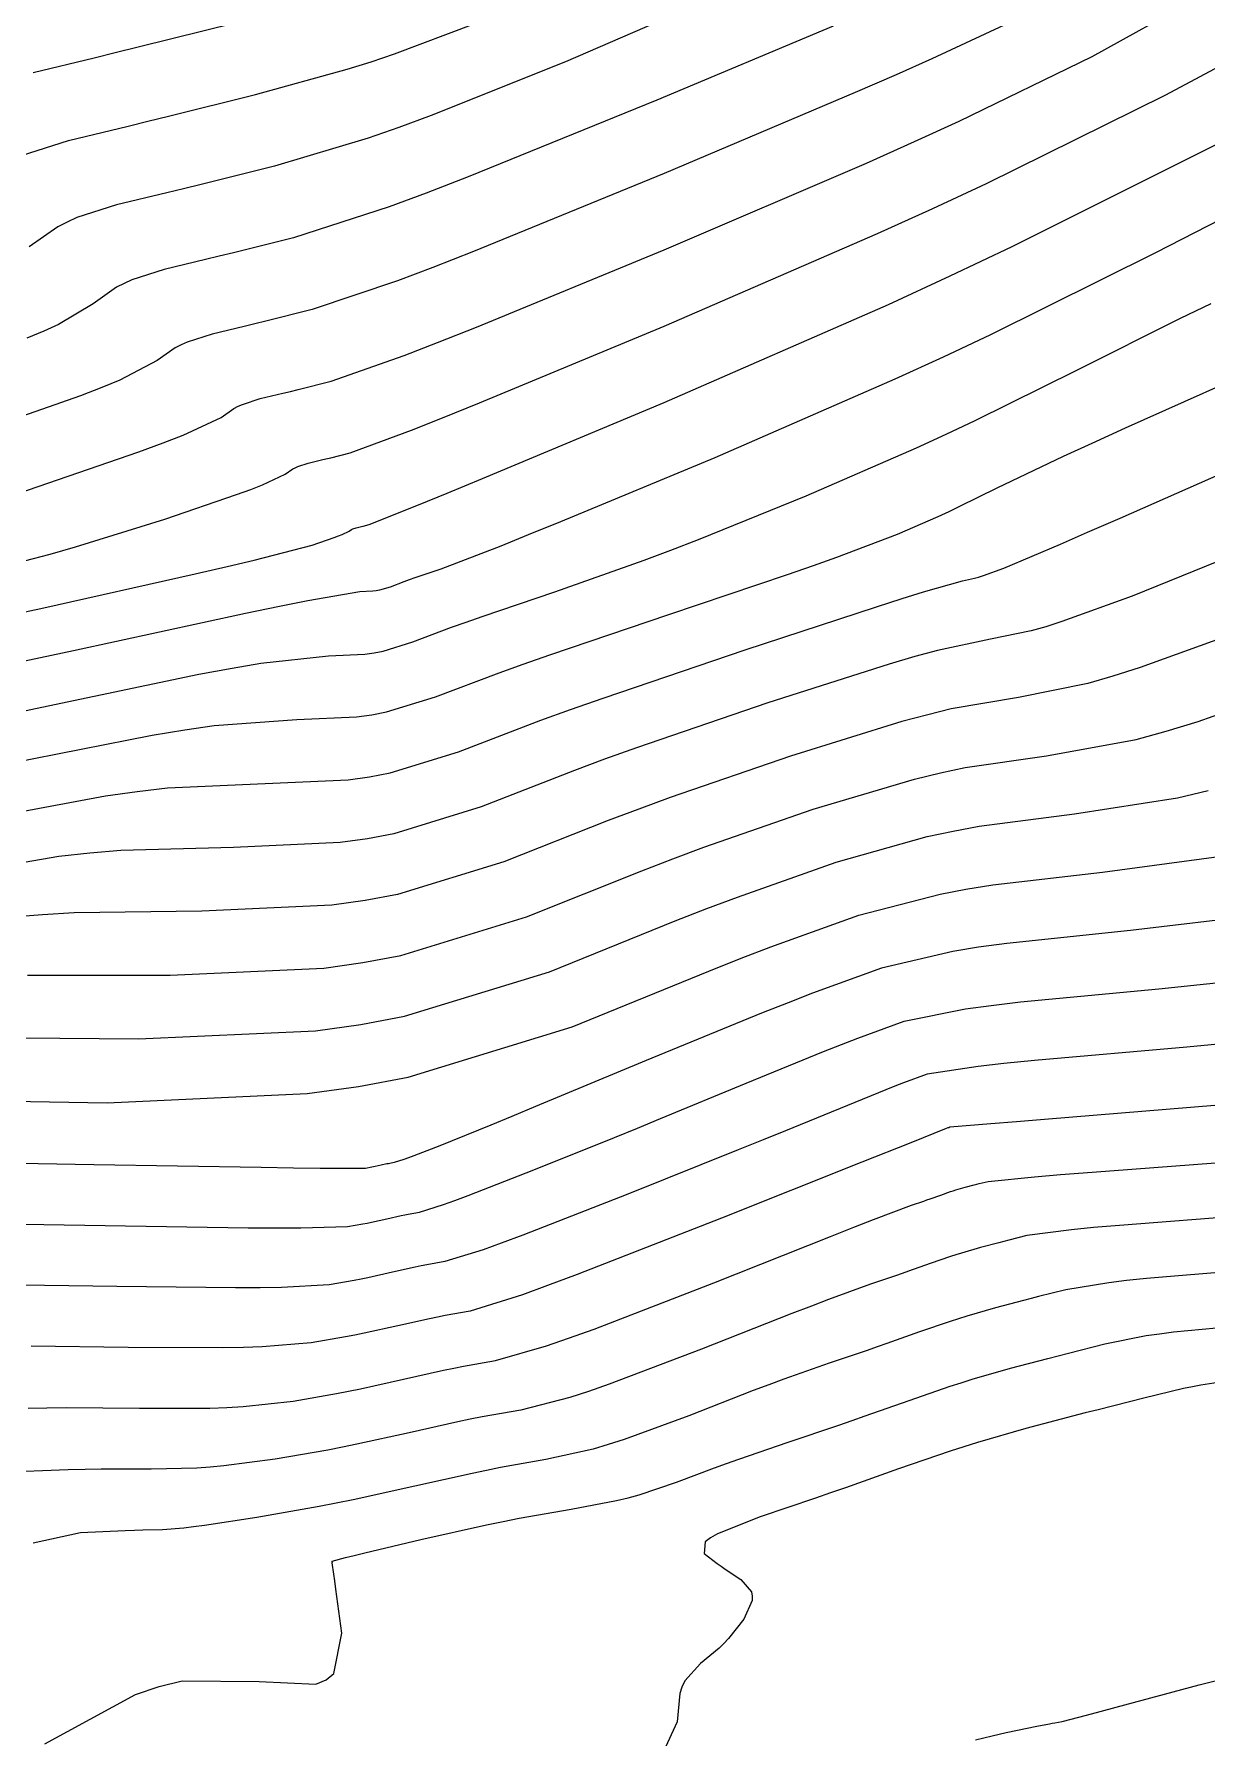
# Model space of a CAD drawing. Header units: metres. Extents: x 837476 to 838477, y 1189012 to 1191014.
# Drawn here: x 837688 to 837728.9, y 1190238.8 to 1190298.2 of the extents above; entities that cross this region are included whole.
import ezdxf

# ---------------------------------------------------------------- set-up
doc = ezdxf.new("R2010")
doc.units = ezdxf.units.M
doc.header["$LTSCALE"] = 0.3
doc.layers.add('COTAS 10', color=1, linetype='Continuous')
doc.layers.add('COTAS INT', color=252, linetype='Continuous')

msp = doc.modelspace()

# ---------------------------------------------------------------- linework, layer by layer
at = {"layer": 'COTAS 10'}
for points in [[(837687.678, 1190279.846), (837688.576, 1190280.086), (837689.464, 1190280.335), (837692.583, 1190281.3), (837695.081, 1190282.16), (837695.578, 1190282.342), (837695.99, 1190282.5), (837696.775, 1190282.867), (837697.04, 1190283.053), (837697.125, 1190283.097), (837697.215, 1190283.137), (837697.582, 1190283.255), (837698.049, 1190283.368), (837698.202, 1190283.405), (837698.366, 1190283.445), (837699.046, 1190283.613), (837701.18, 1190284.404), (837702.261, 1190284.837), (837703.555, 1190285.363), (837710, 1190288.035), (837717.448, 1190291.266), (837719.374, 1190292.145), (837721.242, 1190293.017), (837727.497, 1190296.109), (837732.473, 1190298.76)], [(837687.58, 1190293.993), (837689.214, 1190294.516), (837691.297, 1190295.02), (837691.982, 1190295.187), (837692.713, 1190295.367), (837695.743, 1190296.117), (837698.942, 1190297), (837699.78, 1190297.264), (837700.597, 1190297.536), (837703.376, 1190298.588)], [(837686.078, 1190270.82), (837690.508, 1190271.65), (837691.617, 1190271.803), (837692.676, 1190271.923), (837696.078, 1190272.079), (837698.981, 1190272.211), (837699.725, 1190272.316), (837700.443, 1190272.45), (837702.821, 1190273.18), (837705.699, 1190274.287), (837706.732, 1190274.658), (837707.868, 1190275.059), (837712.821, 1190276.74), (837717.405, 1190278.246), (837718.307, 1190278.535), (837719.05, 1190278.769), (837720.406, 1190279.155), (837720.821, 1190279.238), (837720.971, 1190279.282), (837721.135, 1190279.333), (837721.854, 1190279.594), (837723.822, 1190280.43), (837724.774, 1190280.844), (837725.903, 1190281.338), (837731.449, 1190283.784)], [(837684.532, 1190261.037), (837690.563, 1190260.939), (837697.548, 1190261.257), (837699.338, 1190261.508), (837701.066, 1190261.831), (837706.79, 1190263.587), (837711.558, 1190265.535), (837712.685, 1190265.979), (837713.727, 1190266.381), (837716.79, 1190267.486), (837719.624, 1190268.223), (837720.521, 1190268.392), (837721.468, 1190268.547), (837725.296, 1190268.98), (837729.353, 1190269.531)], [(837687.808, 1190250.286), (837688.464, 1190250.296), (837689.137, 1190250.301), (837691.7, 1190250.281), (837694.146, 1190250.289), (837694.743, 1190250.312), (837695.307, 1190250.343), (837697.055, 1190250.529), (837698.573, 1190250.795), (837698.991, 1190250.876), (837699.408, 1190250.96), (837700.907, 1190251.292), (837702.307, 1190251.607), (837702.662, 1190251.68), (837703.002, 1190251.747), (837704.112, 1190251.942), (837705.9, 1190252.453), (837706.668, 1190252.72), (837707.553, 1190253.042), (837711.736, 1190254.659), (837715.807, 1190256.274), (837716.622, 1190256.595), (837717.301, 1190256.862), (837718.629, 1190257.367), (837719.057, 1190257.511), (837719.168, 1190257.55), (837719.278, 1190257.588), (837719.649, 1190257.719), (837719.995, 1190257.838), (837720.088, 1190257.868), (837720.18, 1190257.897), (837720.504, 1190257.99), (837720.818, 1190258.072), (837720.904, 1190258.095), (837720.99, 1190258.117), (837721.298, 1190258.195), (837722.914, 1190258.358), (837723.824, 1190258.433), (837724.936, 1190258.521), (837730.622, 1190258.948)], [(837720.865, 1190238.715), (837721.443, 1190238.85), (837721.935, 1190238.963), (837722.997, 1190239.193), (837723.44, 1190239.271), (837723.541, 1190239.289), (837723.633, 1190239.306), (837723.887, 1190239.352), (837724.738, 1190239.57), (837725.205, 1190239.694), (837725.774, 1190239.845), (837728.667, 1190240.625), (837731.741, 1190241.393)]]:
    msp.add_lwpolyline(points, dxfattribs=at)
at = {"layer": 'COTAS INT'}
for points in [[(837687.45, 1190282.2), (837691.677, 1190283.655), (837692.517, 1190283.963), (837693.215, 1190284.23), (837694.542, 1190284.851), (837694.992, 1190285.166), (837695.136, 1190285.24), (837695.288, 1190285.308), (837695.908, 1190285.507), (837696.699, 1190285.698), (837696.958, 1190285.761), (837697.236, 1190285.83), (837698.385, 1190286.114), (837700.935, 1190287.009), (837702.096, 1190287.461), (837703.454, 1190288.003), (837710, 1190290.7), (837717.054, 1190293.727), (837718.732, 1190294.477), (837720.291, 1190295.189), (837724.929, 1190297.442), (837728.55, 1190299.459)], [(837722.362, 1190298.774), (837719.341, 1190297.361), (837718.091, 1190296.809), (837716.66, 1190296.187), (837710, 1190293.364), (837703.353, 1190290.643), (837701.931, 1190290.085), (837700.691, 1190289.613), (837697.724, 1190288.615), (837696.105, 1190288.214), (837695.714, 1190288.118), (837695.348, 1190288.028), (837694.235, 1190287.759), (837693.361, 1190287.48), (837693.146, 1190287.383), (837692.944, 1190287.279), (837692.31, 1190286.835), (837691.005, 1190286.149), (837690.379, 1190285.893), (837689.638, 1190285.607), (837686.006, 1190284.333)], [(837710.88, 1190299.128), (837706.561, 1190297.255), (837701.877, 1190295.389), (837700.741, 1190294.973), (837699.675, 1190294.6), (837696.403, 1190293.616), (837693.844, 1190292.983), (837693.226, 1190292.831), (837692.648, 1190292.689), (837690.888, 1190292.264), (837689.507, 1190291.822), (837689.168, 1190291.67), (837688.847, 1190291.505), (837687.846, 1190290.804)], [(837715.897, 1190298.501), (837709.745, 1190295.923), (837703.157, 1190293.243), (837701.702, 1190292.682), (837700.407, 1190292.2), (837697.064, 1190291.115), (837694.974, 1190290.598), (837694.47, 1190290.474), (837693.998, 1190290.359), (837692.561, 1190290.012), (837691.434, 1190289.651), (837691.157, 1190289.527), (837690.895, 1190289.392), (837690.078, 1190288.819), (837688.866, 1190288.092), (837688.355, 1190287.86), (837687.769, 1190287.614)], [(837695.082, 1190298.617), (837691.651, 1190297.768), (837690.85, 1190297.57), (837690.114, 1190297.39), (837687.99, 1190296.876)], [(837682.433, 1190276.951), (837688.258, 1190278.184), (837693.643, 1190279.389), (837694.752, 1190279.646), (837695.694, 1190279.87), (837697.716, 1190280.4), (837698.485, 1190280.665), (837698.638, 1190280.721), (837698.765, 1190280.77), (837699.007, 1190280.883), (837699.089, 1190280.94), (837699.115, 1190280.954), (837699.142, 1190280.966), (837699.255, 1190281.002), (837699.399, 1190281.037), (837699.446, 1190281.049), (837699.497, 1190281.061), (837699.706, 1190281.113), (837701.425, 1190281.8), (837702.427, 1190282.214), (837703.657, 1190282.723), (837710, 1190285.37), (837717.821, 1190288.795), (837719.983, 1190289.796), (837722.143, 1190290.82), (837729.931, 1190294.708)], [(837732.106, 1190293.138), (837727.161, 1190290.605), (837721.388, 1190287.736), (837719.732, 1190286.957), (837718.05, 1190286.184), (837711.768, 1190283.444), (837706.379, 1190281.207), (837705.261, 1190280.751), (837704.306, 1190280.365), (837702.208, 1190279.56), (837701.305, 1190279.254), (837701.103, 1190279.183), (837700.921, 1190279.119), (837700.44, 1190278.935), (837700.069, 1190278.821), (837699.957, 1190278.8), (837699.841, 1190278.784), (837699.388, 1190278.763), (837697.563, 1190278.455), (837696.582, 1190278.256), (837695.394, 1190278.01), (837689.388, 1190276.711), (837682.917, 1190275.331)], [(837682.574, 1190273.53), (837688.285, 1190274.748), (837693.765, 1190275.89), (837694.927, 1190276.105), (837695.934, 1190276.277), (837698.285, 1190276.535), (837699.554, 1190276.593), (837699.88, 1190276.639), (837700.194, 1190276.698), (837701.234, 1190277.017), (837702.582, 1190277.53), (837703.089, 1190277.712), (837703.655, 1190277.91), (837706.186, 1190278.766), (837709.302, 1190279.867), (837710.237, 1190280.219), (837711.203, 1190280.593), (837714.952, 1190282.112), (837718.805, 1190283.791), (837719.836, 1190284.266), (837720.851, 1190284.744), (837724.391, 1190286.503), (837728.016, 1190288.318), (837729.086, 1190288.832)], [(837687.181, 1190272.784), (837692.137, 1190273.77), (837693.272, 1190273.954), (837694.305, 1190274.1), (837697.181, 1190274.307), (837699.268, 1190274.402), (837699.802, 1190274.477), (837700.318, 1190274.574), (837702.028, 1190275.098), (837704.242, 1190275.942), (837705.076, 1190276.24), (837706.006, 1190276.565), (837710.165, 1190277.972), (837714.298, 1190279.369), (837715.212, 1190279.688), (837716.027, 1190279.978), (837718.137, 1190280.779), (837719.559, 1190281.399), (837719.939, 1190281.574), (837720.314, 1190281.751), (837721.62, 1190282.4), (837723.926, 1190283.498), (837724.931, 1190283.958), (837726.094, 1190284.485), (837731.62, 1190286.949)], [(837729.338, 1190279.831), (837726.323, 1190278.616), (837723.872, 1190277.727), (837723.311, 1190277.55), (837722.801, 1190277.403), (837721.384, 1190277.12), (837719.533, 1190276.725), (837718.75, 1190276.507), (837717.849, 1190276.241), (837713.615, 1190274.889), (837709.039, 1190273.323), (837707.923, 1190272.923), (837706.871, 1190272.536), (837703.615, 1190271.261), (837700.568, 1190270.326), (837699.648, 1190270.154), (837698.694, 1190270.02), (837694.975, 1190269.851), (837691.048, 1190269.746), (837689.963, 1190269.652), (837688.879, 1190269.53), (837684.975, 1190268.856)], [(837730.791, 1190277.638), (837726.608, 1190276.121), (837725.65, 1190275.819), (837724.78, 1190275.568), (837722.362, 1190275.085), (837720.017, 1190274.68), (837719.193, 1190274.478), (837718.292, 1190274.237), (837714.409, 1190273.038), (837710.211, 1190271.587), (837709.113, 1190271.187), (837708.043, 1190270.786), (837704.409, 1190269.343), (837700.692, 1190268.202), (837699.57, 1190267.993), (837698.408, 1190267.83), (837693.872, 1190267.623), (837689.419, 1190267.569), (837688.308, 1190267.501), (837687.25, 1190267.41)], [(837687.79, 1190265.392), (837692.769, 1190265.395), (837698.121, 1190265.639), (837699.493, 1190265.831), (837700.817, 1190266.079), (837705.202, 1190267.424), (837709.215, 1190269.036), (837710.304, 1190269.451), (837711.383, 1190269.852), (837715.202, 1190271.188), (837718.736, 1190272.232), (837719.636, 1190272.45), (837720.501, 1190272.636), (837723.34, 1190273.05), (837726.465, 1190273.618), (837727.51, 1190273.901), (837728.633, 1190274.239), (837733.34, 1190275.913)], [(837686.161, 1190263.215), (837691.666, 1190263.167), (837697.834, 1190263.448), (837699.415, 1190263.67), (837700.942, 1190263.955), (837705.996, 1190265.506), (837710.386, 1190267.285), (837711.494, 1190267.715), (837712.555, 1190268.116), (837715.996, 1190269.337), (837719.18, 1190270.228), (837720.078, 1190270.421), (837720.984, 1190270.591), (837724.318, 1190271.015), (837727.909, 1190271.574), (837728.977, 1190271.83)], [(837730.797, 1190267.487), (837726.274, 1190266.945), (837721.952, 1190266.502), (837720.964, 1190266.364), (837720.067, 1190266.218), (837717.583, 1190265.635), (837715.173, 1190264.76), (837714.323, 1190264.43), (837713.394, 1190264.062), (837709.376, 1190262.417), (837705.513, 1190260.809), (837704.681, 1190260.464), (837703.952, 1190260.163), (837702.178, 1190259.44), (837701.264, 1190259.083), (837701.077, 1190259.013), (837700.919, 1190258.955), (837700.586, 1190258.851), (837700.428, 1190258.824), (837700.379, 1190258.814), (837700.329, 1190258.804), (837700.129, 1190258.759), (837699.916, 1190258.711), (837699.856, 1190258.699), (837699.797, 1190258.688), (837699.58, 1190258.65), (837697.995, 1190258.648), (837697.072, 1190258.659), (837695.94, 1190258.675), (837690.104, 1190258.776), (837684.265, 1190258.881)], [(837685.483, 1190256.736), (837690.503, 1190256.652), (837695.491, 1190256.579), (837696.49, 1190256.572), (837697.323, 1190256.572), (837698.949, 1190256.62), (837699.491, 1190256.714), (837699.64, 1190256.743), (837699.789, 1190256.773), (837700.324, 1190256.892), (837700.823, 1190257.004), (837700.95, 1190257.03), (837701.071, 1190257.055), (837701.468, 1190257.124), (837702.3, 1190257.384), (837702.696, 1190257.528), (837703.164, 1190257.703), (837705.453, 1190258.597), (837708.268, 1190259.73), (837709.067, 1190260.055), (837709.875, 1190260.386), (837712.865, 1190261.623), (837715.563, 1190262.728), (837716.187, 1190262.975), (837716.758, 1190263.197), (837718.377, 1190263.785), (837720.511, 1190264.214), (837721.407, 1190264.335), (837722.436, 1190264.458), (837727.252, 1190264.91), (837732.241, 1190265.443)], [(837733.685, 1190263.4), (837728.23, 1190262.875), (837722.919, 1190262.413), (837721.85, 1190262.307), (837720.955, 1190262.209), (837719.171, 1190261.934), (837718.344, 1190261.633), (837718.052, 1190261.52), (837717.733, 1190261.394), (837714.238, 1190259.963), (837713.454, 1190259.646), (837712.584, 1190259.296), (837708.729, 1190257.755), (837705.064, 1190256.324), (837704.315, 1190256.043), (837703.681, 1190255.812), (837702.349, 1190255.396), (837701.715, 1190255.286), (837701.521, 1190255.247), (837701.318, 1190255.205), (837700.518, 1190255.025), (837699.662, 1190254.836), (837699.424, 1190254.787), (837699.185, 1190254.741), (837698.318, 1190254.59), (837696.651, 1190254.496), (837695.908, 1190254.485), (837695.043, 1190254.482), (837690.902, 1190254.529), (837686.701, 1190254.591)], [(837729.208, 1190260.84), (837723.403, 1190260.369), (837722.293, 1190260.278), (837721.399, 1190260.205), (837719.964, 1190260.083), (837719.929, 1190260.07), (837719.916, 1190260.065), (837719.902, 1190260.06), (837719.843, 1190260.036), (837718.6, 1190259.54), (837716.9, 1190258.863), (837712.004, 1190256.913), (837706.965, 1190254.944), (837705.934, 1190254.558), (837705.062, 1190254.241), (837703.231, 1190253.669), (837702.358, 1190253.516), (837702.091, 1190253.463), (837701.812, 1190253.406), (837700.713, 1190253.159), (837699.535, 1190252.898), (837699.207, 1190252.831), (837698.879, 1190252.768), (837697.686, 1190252.559), (837695.979, 1190252.419), (837695.326, 1190252.399), (837694.594, 1190252.386), (837691.301, 1190252.405), (837687.919, 1190252.446)], [(837730.337, 1190257.011), (837725.881, 1190256.662), (837724.977, 1190256.582), (837724.216, 1190256.509), (837722.658, 1190256.306), (837722.028, 1190256.145), (837721.852, 1190256.1), (837721.675, 1190256.054), (837721.031, 1190255.885), (837720.368, 1190255.695), (837720.18, 1190255.636), (837719.989, 1190255.575), (837719.281, 1190255.331), (837718.521, 1190255.062), (837718.298, 1190254.984), (837718.069, 1190254.905), (837717.194, 1190254.61), (837715.736, 1190254.077), (837715.139, 1190253.848), (837714.458, 1190253.585), (837711.301, 1190252.339), (837708.08, 1190251.116), (837707.359, 1190250.866), (837706.712, 1190250.655), (837704.994, 1190250.214), (837703.645, 1190249.978), (837703.232, 1190249.896), (837702.802, 1190249.807), (837701.102, 1190249.425), (837699.282, 1190249.022), (837698.775, 1190248.92), (837698.267, 1190248.821), (837696.424, 1190248.499), (837694.635, 1190248.267), (837694.161, 1190248.225), (837693.697, 1190248.193), (837692.099, 1190248.158), (837690.355, 1190248.156), (837689.798, 1190248.145), (837689.209, 1190248.129), (837686.816, 1190248.033)], [(837730.051, 1190255.073), (837726.826, 1190254.804), (837726.129, 1190254.732), (837725.518, 1190254.661), (837724.017, 1190254.416), (837723.065, 1190254.174), (837722.799, 1190254.105), (837722.532, 1190254.036), (837721.559, 1190253.779), (837720.557, 1190253.492), (837720.272, 1190253.404), (837719.983, 1190253.311), (837718.913, 1190252.943), (837717.765, 1190252.536), (837717.427, 1190252.419), (837717.081, 1190252.299), (837715.759, 1190251.853), (837714.17, 1190251.293), (837713.656, 1190251.102), (837713.109, 1190250.895), (837710.865, 1190250.019), (837708.607, 1190249.189), (837708.051, 1190249.012), (837707.525, 1190248.857), (837705.875, 1190248.487), (837704.289, 1190248.209), (837703.803, 1190248.113), (837703.296, 1190248.008), (837701.296, 1190247.558), (837699.155, 1190247.084), (837698.559, 1190246.964), (837697.961, 1190246.848), (837695.793, 1190246.469), (837693.963, 1190246.19), (837693.579, 1190246.138), (837693.248, 1190246.096), (837692.498, 1190246.034), (837691.816, 1190246.023), (837691.527, 1190246.013), (837691.196, 1190246), (837689.642, 1190245.93), (837687.983, 1190245.57)], [(837688.393, 1190238.569), (837691.559, 1190240.292), (837692.381, 1190240.571), (837693.18, 1190240.765), (837695.865, 1190240.748), (837697.848, 1190240.657), (837698.204, 1190240.802), (837698.475, 1190241.022), (837698.758, 1190242.434), (837698.545, 1190243.965), (837698.505, 1190244.259), (837698.472, 1190244.497), (837698.423, 1190244.891), (837698.424, 1190244.916), (837698.424, 1190244.922), (837698.423, 1190244.927), (837698.417, 1190244.944), (837698.886, 1190245.068), (837699.186, 1190245.141), (837699.558, 1190245.231), (837701.514, 1190245.697), (837703.799, 1190246.211), (837704.379, 1190246.331), (837704.936, 1190246.441), (837706.757, 1190246.76), (837708.337, 1190247.059), (837708.742, 1190247.158), (837709.133, 1190247.263), (837710.43, 1190247.699), (837711.761, 1190248.205), (837712.173, 1190248.355), (837712.605, 1190248.508), (837714.324, 1190249.096), (837716.093, 1190249.693), (837716.556, 1190249.853), (837717.008, 1190250.01), (837718.545, 1190250.555), (837719.978, 1190251.047), (837720.364, 1190251.171), (837720.745, 1190251.29), (837722.086, 1190251.674), (837723.388, 1190252.017), (837723.746, 1190252.11), (837724.102, 1190252.202), (837725.377, 1190252.526), (837726.82, 1190252.813), (837727.282, 1190252.882), (837727.771, 1190252.945), (837729.765, 1190253.136)], [(837729.48, 1190251.198), (837728.717, 1190251.087), (837728.435, 1190251.031), (837728.122, 1190250.965), (837726.736, 1190250.636), (837725.139, 1190250.23), (837724.693, 1190250.115), (837724.245, 1190249.999), (837722.614, 1190249.569), (837720.934, 1190249.088), (837720.456, 1190248.939), (837719.972, 1190248.784), (837718.177, 1190248.166), (837716.322, 1190247.507), (837715.8, 1190247.325), (837715.274, 1190247.144), (837713.345, 1190246.491), (837711.858, 1190245.9), (837711.611, 1190245.758), (837711.435, 1190245.624), (837711.393, 1190245.218), (837711.846, 1190244.866), (837711.983, 1190244.768), (837712.124, 1190244.669), (837712.674, 1190244.306), (837713.044, 1190243.87), (837713.072, 1190243.725), (837713.068, 1190243.569), (837712.783, 1190242.919), (837712.249, 1190242.244), (837712.087, 1190242.074), (837711.919, 1190241.91), (837711.263, 1190241.375), (837710.716, 1190240.764), (837710.617, 1190240.552), (837710.542, 1190240.322), (837710.459, 1190239.338), (837709.976, 1190238.299)]]:
    msp.add_lwpolyline(points, dxfattribs=at)

doc.saveas('drawing.dxf')
